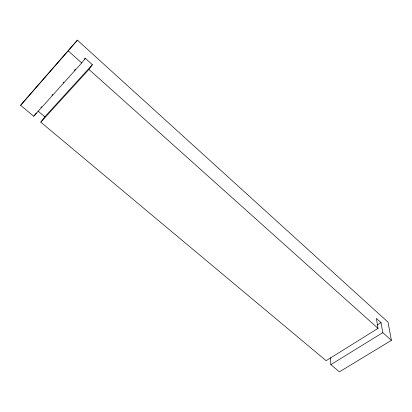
<?xml version="1.0" encoding="UTF-8"?>
<svg xmlns="http://www.w3.org/2000/svg" width="412" height="412" viewBox="0 0 412 412"><rect width="100%" height="100%" fill="white"/><g stroke="black" fill="none" stroke-linecap="round" stroke-linejoin="round"><path stroke-width="0.62" d="M330.352 357.668L330.857 364.646L339.452 371.83L391.4 340.343L382.779 332.623L381.054 322.622L376.383 318.409L378.025 328.364L326.119 360.685L40.788 122.173L88.941 69.427L92.365 64.663L85.274 58.277L84.419 59.225M40.788 122.173L44.815 116.797L92.365 64.663M391.4 340.343L388.016 322.153L77.394 40.17L20.6 105.297L33.722 116.266L81.71 62.948L85.274 58.277M33.722 116.266L36.369 112.893M20.6 105.297L77.394 40.17M40.87 107.64L41.72 106.693M51.969 95.301L52.824 94.348M63.072 82.956L63.922 82.009M74.17 70.617L75.453 69.19M377.258 324.996L381.054 322.622M330.857 364.646L382.779 332.623M37.878 110.962L44.815 116.797M68.279 50.918L81.71 62.948M88.941 69.427L378.025 328.364"/></g></svg>
